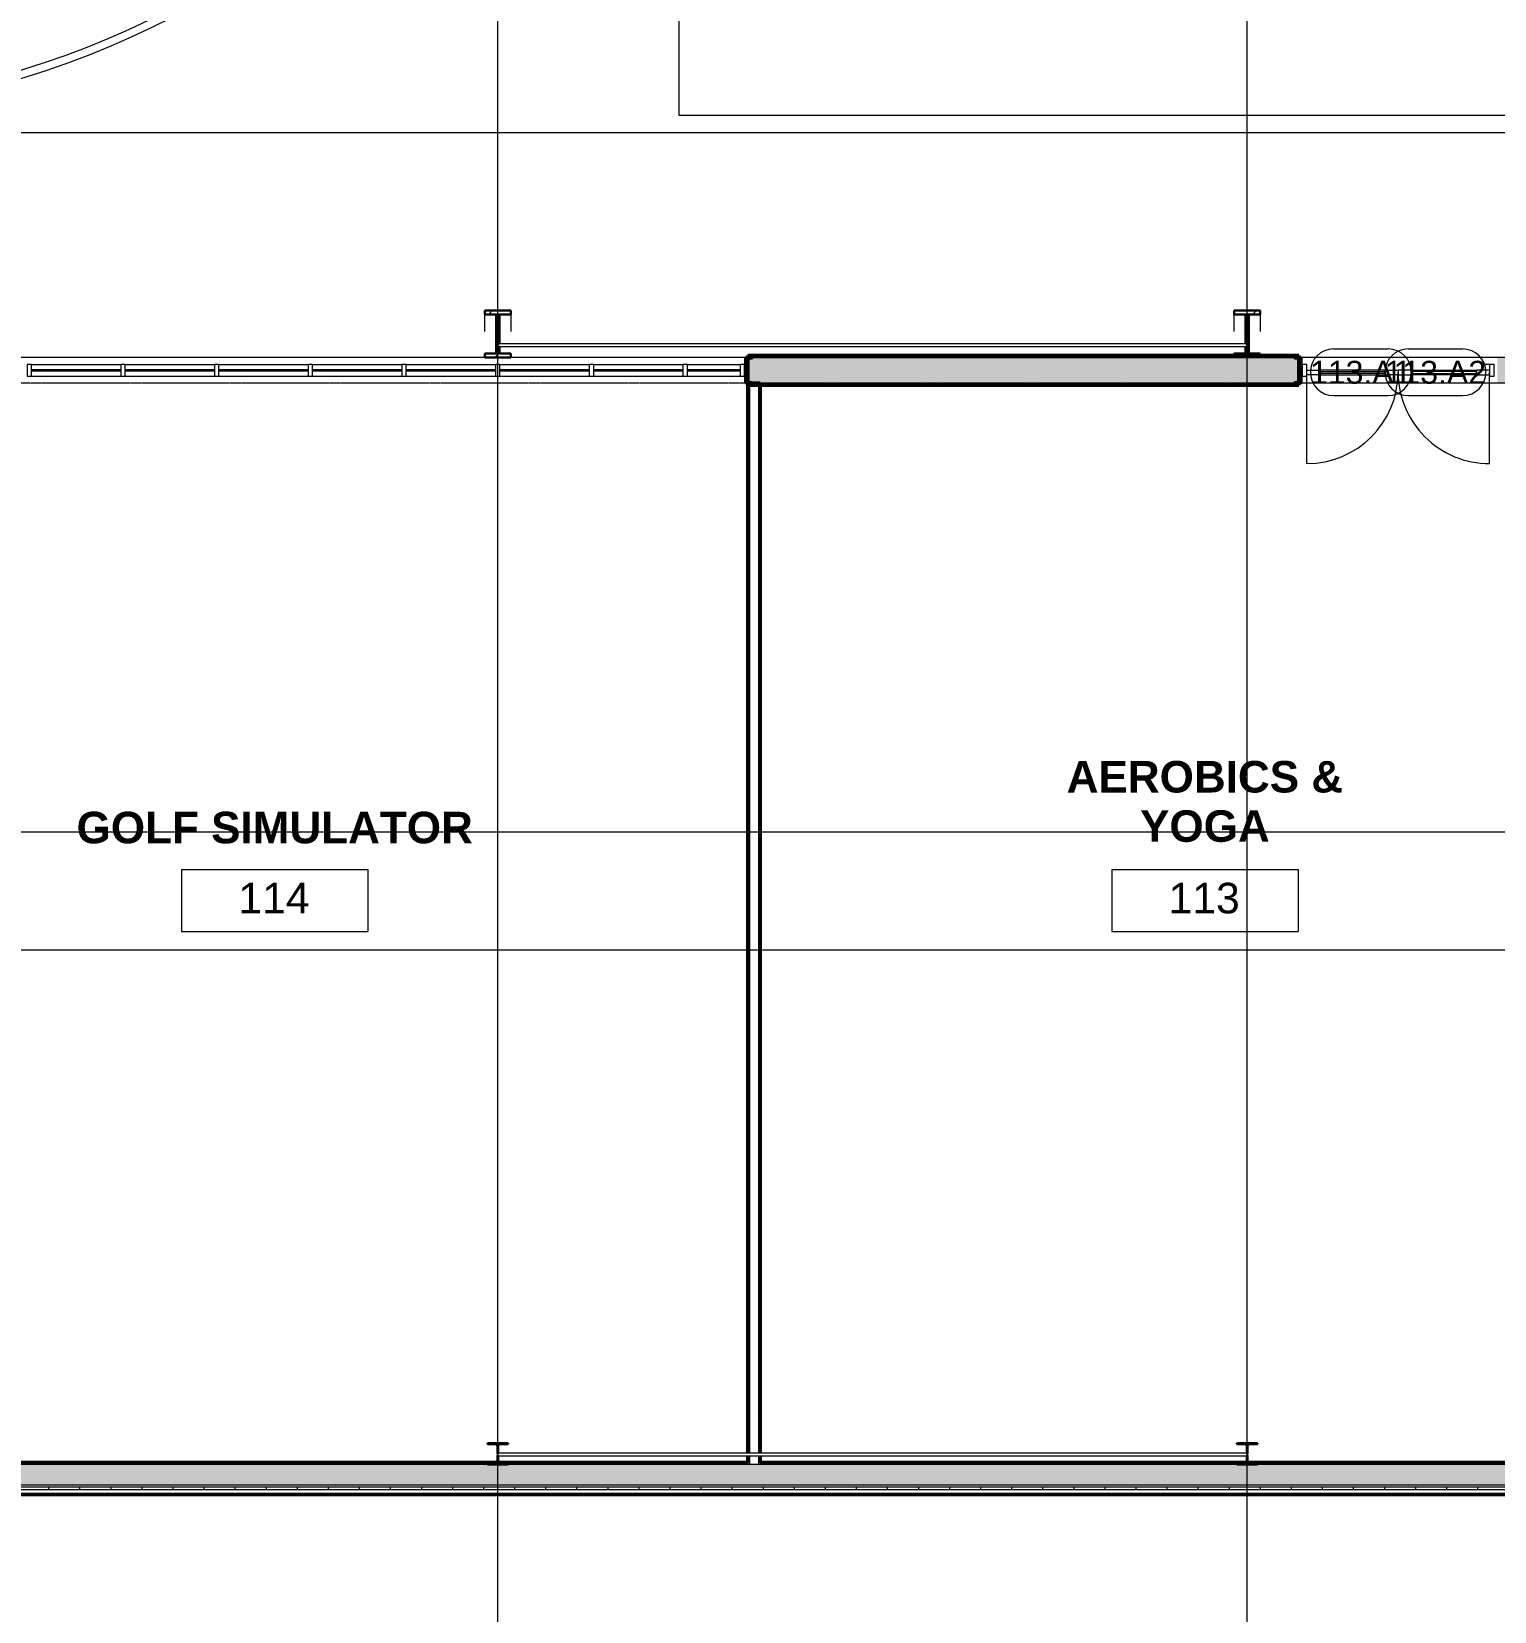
# Model space of a CAD drawing. Header units: inches. Extents: x 15537 to 31673, y -30778 to -16067.
# Drawn here: x 24353 to 24918, y -22844 to -22234 of the extents above; entities that cross this region are included whole.
import ezdxf

# ---------------------------------------------------------------- set-up
doc = ezdxf.new("R2010")
doc.units = ezdxf.units.IN
doc.header["$MEASUREMENT"] = 0
doc.linetypes.add('Grid Line 1_2_', pattern=[0.875, 0.5, -0.125, 0.125, -0.125])
for name, color, linetype, lineweight in [('A-AREA-IDEN', 2, 'Continuous', 9), ('A-DETL', 90, 'Continuous', 9), ('A-DOOR', 31, 'Continuous', 13), ('A-DOOR-IDEN', 31, 'Continuous', 9), ('A-FLOR', 192, 'Continuous', 13), ('A-FLOR-HRAL', 11, 'Continuous', 9), ('A-GLAZ-CURT', 52, 'Continuous', 9), ('A-GLAZ-CWMG', 51, 'Continuous', 9), ('A-WALL', 113, 'Continuous', 13), ('A-WALL-PATT', 111, 'Continuous', 50), ('G-ANNO-SYMB', 111, 'Continuous', 9), ('I-WALL', 2, 'Continuous', 13), ('L-SITE-WALL', 31, 'Continuous', 13), ('S-BEAM', 12, 'Continuous', 9), ('S-COLS', 52, 'Continuous', 9), ('S-GRID', 1, 'Continuous', 9)]:
    doc.layers.add(name, color=color, linetype=linetype, lineweight=lineweight)
doc.styles.add('Arial_1', font='arial.ttf', dxfattribs={"height": 8.851796})
doc.styles.add('Arial_2', font='arial.ttf', dxfattribs={"height": 11.802395})
doc.styles.add('Arial_B_1', font='arialbd.ttf', dxfattribs={"height": 12.177074})
pattern_1 = [(0, (0, 0), (30.72, 7.68), [1.267, -21.773, 1.267, -21.773, -122.88]), (0, (0, 0), (30.72, 7.68), [-46.08, 1.267, -44.813, 1.267, -21.773, -53.76]), (0, (0, 0), (30.72, 7.68), [-115.2, 1.267, -14.093, 1.267, -37.133]), (120, (11.52, 3.84), (-22.0110751, 22.7643004), [1.267, -21.773, 1.267, -21.773, -122.88]), (120, (11.52, 3.84), (-22.0110751, 22.7643004), [-46.08, 1.267, -44.813, 1.267, -21.773, -53.76]), (120, (11.52, 3.84), (-22.0110751, 22.7643004), [-115.2, 1.267, -14.093, 1.267, -37.133]), (240, (15.36, 19.2), (-8.7089249, -30.4443004), [1.267, -21.773, 1.267, -21.773, -122.88]), (240, (15.36, 19.2), (-8.7089249, -30.4443004), [-46.08, 1.267, -44.813, 1.267, -21.773, -53.76]), (240, (15.36, 19.2), (-8.7089249, -30.4443004), [-115.2, 1.267, -14.093, 1.267, -37.133])]
pattern_2 = [(161.57, (0.48, 0.48), (-3.839953776, -1.544e-05), [0, -27.322, 3.034, 0]), (18.43, (-0.48, 0.48), (-3.839953776, 1.544e-05), [0, -27.322, 3.034, 0]), (108.43, (0.48, 0.48), (1.919622, -9.60052459), [9.106, -21.25]), (71.57, (-0.48, 0.48), (1.919622, 9.60052459), [9.106, -21.25])]
pattern_3 = [(225, (24822.89, -22360.053), (9.503515, -9.503515), []), (225, (24822.89, -22374.453), (9.503515, -9.503515), [])]
pattern_4 = [(225, (24533.39, -22360.053), (9.503515, -9.503515), []), (225, (24533.39, -22374.453), (9.503515, -9.503515), [])]

# ---------------------------------------------------------------- blocks, each defined once
blk = doc.blocks.new('W-Wide Flange-C_- Enlarged5')
at = {"layer": 'S-COLS'}
h = blk.add_hatch(dxfattribs=at)
h.set_pattern_fill('FP_6', color=256, style=0, pattern_type=2)
h.set_pattern_definition([(225, (24822.89, -22783.178), (9.503515, -9.503515), []), (225, (24822.89, -22797.578), (9.503515, -9.503515), [])])
h.paths.add_polyline_path([(4, 4.13), (-4, 4.13), (-4, 3.69), (-0.84, 3.69), (-0.35, 3.49), (-0.14, 3), (-0.11, 0.65), (0.04, 0.73), (0.14, 0.73), (0.14, 3), (0.35, 3.49), (0.84, 3.69), (4, 3.69)], flags=0)
h.paths.add_polyline_path([(-0.14, -0.15), (-0.14, -3), (-0.35, -3.49), (-0.84, -3.69), (-4, -3.69), (-4, -4.12), (4, -4.12), (4, -3.69), (0.84, -3.69), (0.35, -3.49), (0.14, -3), (0.13, -0.27), (-0.06, -0.23)], flags=0)
at = {"layer": 'S-COLS', "lineweight": 30}
for p, q in [((4, 4.13), (-4, 4.13)), ((-4, 4.13), (-4, 3.69)), ((-4, 3.69), (-0.84, 3.69)), ((-0.14, 3), (-0.14, 0.62)), ((0.14, 0.73), (0.14, 3)), ((0.84, 3.69), (4, 3.69)), ((4, 3.69), (4, 4.13)), ((-0.84, -3.69), (-4, -3.69)), ((-4, -3.69), (-4, -4.12)), ((-4, -4.12), (4, -4.12)), ((-0.14, -0.15), (-0.14, -3)), ((0.14, -3), (0.14, -0.27)), ((4, -3.69), (0.84, -3.69)), ((4, -4.12), (4, -3.69))]:
    blk.add_line(p, q, dxfattribs=at)
for centre, start, end in [((-0.84, 3), 0, 90), ((0.84, 3), 90, 180), ((-0.84, -3), 270, 0), ((0.84, -3), 180, 270)]:
    blk.add_arc(centre, 0.691, start, end, dxfattribs=at)
blk = doc.blocks.new('W-Wide Flange-C_- Enlarged13')
at = {"layer": 'S-COLS'}
h = blk.add_hatch(dxfattribs=at)
h.set_pattern_fill('FP_18', color=256, style=0, pattern_type=2)
h.set_pattern_definition([(225, (24533.39, -22783.178), (9.503515, -9.503515), []), (225, (24533.39, -22797.578), (9.503515, -9.503515), [])])
h.paths.add_polyline_path([(4, 4.13), (-4, 4.13), (-4, 3.69), (-0.84, 3.69), (-0.35, 3.49), (-0.14, 3), (-0.11, 0.73), (0.09, 0.7), (0.14, 0.7), (0.14, 3), (0.35, 3.49), (0.84, 3.69), (4, 3.69)], flags=0)
h.paths.add_polyline_path([(0.14, -0.17), (-0.01, -0.27), (-0.14, -0.27), (-0.14, -3), (-0.35, -3.49), (-0.84, -3.69), (-4, -3.69), (-4, -4.12), (4, -4.12), (4, -3.69), (0.84, -3.69), (0.35, -3.49), (0.14, -3), (0.14, -0.18)], flags=0)
at = {"layer": 'S-COLS', "lineweight": 30}
for p, q in [((4, 4.13), (-4, 4.13)), ((-4, 4.13), (-4, 3.69)), ((-4, 3.69), (-0.84, 3.69)), ((-0.14, 3), (-0.14, 0.73)), ((0.14, 0.64), (0.14, 3)), ((0.84, 3.69), (4, 3.69)), ((4, 3.69), (4, 4.13)), ((-0.84, -3.69), (-4, -3.69)), ((-4, -3.69), (-4, -4.12)), ((-4, -4.12), (4, -4.12)), ((-0.14, -0.27), (-0.14, -3)), ((0.14, -3), (0.14, -0.17)), ((4, -3.69), (0.84, -3.69)), ((4, -4.12), (4, -3.69))]:
    blk.add_line(p, q, dxfattribs=at)
for centre, start, end in [((-0.84, 3), 0, 90), ((0.84, 3), 90, 180), ((-0.84, -3), 270, 0), ((0.84, -3), 180, 270)]:
    blk.add_arc(centre, 0.691, start, end, dxfattribs=at)
blk = doc.blocks.new('Top Rail Type -_- Enlarged0')
at = {"layer": 'A-FLOR-HRAL'}
for radius in [358.48, 361.52]:
    blk.add_arc((24243.39, -21906.05), radius, 270, 0, dxfattribs=at)
blk = doc.blocks.new('columns and gir_- Enlarged3')
at = {"layer": 'S-BEAM'}
h = blk.add_hatch(dxfattribs=at)
h.set_pattern_fill('FP_29', color=256, style=0, pattern_type=2)
h.set_pattern_definition(pattern_3)
h.paths.add_polyline_path([(5, -1.25), (-5, -1.25), (-5, -2), (5, -2)], flags=0)
h.paths.add_polyline_path([(-5, -17.03), (-5, -18.55), (5, -18.55), (5, -17.03)], flags=0)
h.paths.add_polyline_path([(-5, -1204.89), (-5, -1206.4), (5, -1206.4), (5, -1204.89)], flags=0)
h.paths.add_polyline_path([(5, -1224.25), (-5, -1224.25), (-5, -1225), (5, -1225)], flags=0)
h = blk.add_hatch(dxfattribs=at)
h.set_pattern_fill('FP_29', color=256, style=0, pattern_type=2)
h.set_pattern_definition(pattern_3)
h.paths.add_polyline_path([(0.29, -2), (-0.63, -2), (-0.63, -17.03), (0.62, -17.03), (0.62, -5.72), (-0.03, -5.71), (-0.21, -5.61), (-0.32, -5.43), (-0.36, -5.22), (-0.32, -5.01), (-0.22, -4.84), (-0.11, -4.75), (0.11, -4.72), (0.62, -4.72), (0.62, -2)], flags=0)
h.paths.add_polyline_path([(-0.28, -1206.4), (-0.63, -1206.4), (-0.63, -1224.25), (0.62, -1224.25), (0.62, -1216.22), (-0.01, -1216.21), (-0.29, -1216.06), (-0.4, -1215.7), (-0.28, -1215.35), (0.01, -1215.21), (0.62, -1215.21), (0.62, -1206.4), (0.01, -1206.4)], flags=0)
at = {"layer": 'S-BEAM', "lineweight": 30}
for p, q in [((-5, -1.25), (-5, -2)), ((-5, -2), (5, -2)), ((0.62, -2), (-0.63, -2)), ((-0.63, -2), (-0.63, -17.03)), ((0.62, -4.72), (0.62, -2)), ((0.62, -17.03), (0.62, -5.72)), ((5, -2), (5, -1.25)), ((5, -17.03), (-5, -17.03)), ((-5, -17.03), (-5, -18.55)), ((-0.63, -17.03), (0.62, -17.03)), ((5, -18.55), (5, -17.03)), ((-5, -18.55), (5, -18.55))]:
    blk.add_line(p, q, dxfattribs=at)
at = {"layer": 'S-BEAM'}
for p, q in [((-5, -17.03), (-5, -10.42)), ((5, -10.42), (5, -17.03))]:
    blk.add_line(p, q, dxfattribs=at)
blk = doc.blocks.new('columns and gir_- Enlarged4')
at = {"layer": 'S-BEAM'}
h = blk.add_hatch(dxfattribs=at)
h.set_pattern_fill('FP_30', color=256, style=0, pattern_type=2)
h.set_pattern_definition(pattern_4)
h.paths.add_polyline_path([(5, -0.5), (-5, -0.5), (-5, -2), (5, -2)], flags=0)
h.paths.add_polyline_path([(-5, -17.03), (-5, -18.55), (5, -18.55), (5, -17.03)], flags=0)
h.paths.add_polyline_path([(-5, -1204.89), (-5, -1206.4), (5, -1206.4), (5, -1204.89)], flags=0)
h.paths.add_polyline_path([(5, -1224.25), (-5, -1224.25), (-5, -1225), (5, -1225)], flags=0)
h = blk.add_hatch(dxfattribs=at)
h.set_pattern_fill('FP_30', color=256, style=0, pattern_type=2)
h.set_pattern_definition(pattern_4)
h.paths.add_polyline_path([(0.62, -2), (-0.63, -2), (-0.63, -4.72), (0.03, -4.74), (0.26, -4.87), (0.35, -5.27), (0.26, -5.57), (0, -5.72), (-0.63, -5.72), (-0.63, -17.03), (0.62, -17.03), (0.62, -4.78)], flags=0)
h.paths.add_polyline_path([(-0.63, -1206.4), (-0.6, -1215.22), (-0.3, -1215.22), (-0.03, -1215.36), (0.08, -1215.72), (-0.04, -1216.07), (-0.32, -1216.21), (-0.63, -1216.22), (-0.63, -1224.25), (0.62, -1224.25), (0.62, -1206.4)], flags=0)
at = {"layer": 'S-BEAM', "lineweight": 30}
for p, q in [((5, -0.5), (-5, -0.5)), ((-5, -0.5), (-5, -2)), ((-5, -2), (5, -2)), ((0.62, -2), (-0.63, -2)), ((-0.63, -2), (-0.63, -4.72)), ((-0.63, -5.72), (-0.63, -17.03)), ((0.62, -17.03), (0.62, -2)), ((5, -2), (5, -0.5)), ((5, -17.03), (-5, -17.03)), ((-5, -17.03), (-5, -18.55)), ((-0.63, -17.03), (0.62, -17.03)), ((5, -18.55), (5, -17.03)), ((-5, -18.55), (5, -18.55))]:
    blk.add_line(p, q, dxfattribs=at)
at = {"layer": 'S-BEAM'}
for p, q in [((-5, -17.03), (-5, -10.42)), ((5, -10.42), (5, -17.03))]:
    blk.add_line(p, q, dxfattribs=at)
blk = doc.blocks.new('System Panel - _- Enlarged12')
at = {"layer": 'A-GLAZ-CURT', "lineweight": 13}
for p, q in [((10.1875, -0.5625), (-10.1875, -0.5625)), ((-10.1875, -0.5625), (-10.1875, -0.9375)), ((-10.1875, -0.9375), (10.1875, -0.9375)), ((10.1875, -0.9375), (10.1875, -0.5625))]:
    blk.add_line(p, q, dxfattribs=at)
blk = doc.blocks.new('System Panel - _- Enlarged13')
at = {"layer": 'A-GLAZ-CURT', "lineweight": 13}
for p, q in [((17.21875, -0.5625), (-17.21875, -0.5625)), ((-17.21875, -0.5625), (-17.21875, -0.9375)), ((-17.21875, -0.9375), (17.21875, -0.9375)), ((17.21875, -0.9375), (17.21875, -0.5625))]:
    blk.add_line(p, q, dxfattribs=at)
blk = doc.blocks.new('Rectangular Mul_- Enlarged54')
at = {"layer": 'A-GLAZ-CWMG'}
for p, q in [((24606.64, -22362.3), (24627.02, -22362.3)), ((24606.64, -22366.8), (24627.02, -22366.8))]:
    blk.add_line(p, q, dxfattribs=at)
blk = doc.blocks.new('Rectangular Mul_- Enlarged55')
at = {"layer": 'A-GLAZ-CWMG'}
for p, q in [((24570.45, -22362.3), (24604.89, -22362.3)), ((24570.45, -22366.8), (24604.89, -22366.8))]:
    blk.add_line(p, q, dxfattribs=at)
blk = doc.blocks.new('Rectangular Mul_- Enlarged62')
at = {"layer": 'A-GLAZ-CWMG', "lineweight": 20}
for p, q in [((0, 3), (-1.75, 3)), ((-1.75, 3), (-1.75, -1.5)), ((0, -1.5), (0, 3)), ((-1.75, -1.5), (0, -1.5))]:
    blk.add_line(p, q, dxfattribs=at)
blk = doc.blocks.new('Rectangular Mul_- Enlarged63')
at = {"layer": 'A-GLAZ-CWMG', "lineweight": 20}
for p, q in [((-0.875, 3), (0.875, 3)), ((-0.875, -1.5), (-0.875, 3)), ((0.875, 3), (0.875, -1.5)), ((0.875, -1.5), (-0.875, -1.5))]:
    blk.add_line(p, q, dxfattribs=at)
blk = doc.blocks.new('Round Bar - 1_-_- Enlarged2')
at = {"layer": 'S-BEAM'}
for p, q in [((24678.59, -22354.33), (24533.39, -22354.33)), ((24533.39, -22355.33), (24678.59, -22355.33))]:
    blk.add_line(p, q, dxfattribs=at)
for start_param, end_param in [(0, 3.141593), (3.141593, 6.283185)]:
    blk.add_ellipse((24533.39, -22354.83), major_axis=(0, 0.5), ratio=0.73532, start_param=start_param, end_param=end_param, dxfattribs=at)
blk = doc.blocks.new('Round Bar - 1_-_- Enlarged3')
at = {"layer": 'S-BEAM'}
for p, q in [((24822.89, -22354.33), (24677.63, -22354.33)), ((24677.69, -22355.33), (24822.89, -22355.33))]:
    blk.add_line(p, q, dxfattribs=at)
for start_param, end_param in [(0, 3.141593), (3.141593, 6.283185)]:
    blk.add_ellipse((24822.89, -22354.83), major_axis=(0, 0.5), ratio=0.73532, start_param=start_param, end_param=end_param, dxfattribs=at)
blk = doc.blocks.new('Round Bar - 1_-_- Enlarged8')
at = {"layer": 'S-BEAM'}
for p, q in [((24678.94, -22782.91), (24533.34, -22782.91)), ((24533.34, -22783.91), (24678.92, -22783.91))]:
    blk.add_line(p, q, dxfattribs=at)
for start_param, end_param in [(0, 3.141593), (3.141593, 6.283185)]:
    blk.add_ellipse((24533.34, -22783.41), major_axis=(0, 0.5), ratio=0.440323, start_param=start_param, end_param=end_param, dxfattribs=at)
blk = doc.blocks.new('Round Bar - 1_-_- Enlarged9')
at = {"layer": 'S-BEAM'}
for p, q in [((24822.91, -22782.91), (24677.33, -22782.91)), ((24677.32, -22783.91), (24822.91, -22783.91))]:
    blk.add_line(p, q, dxfattribs=at)
for start_param, end_param in [(0, 3.141593), (3.141593, 6.283185)]:
    blk.add_ellipse((24822.91, -22783.41), major_axis=(0, 0.5), ratio=0.440323, start_param=start_param, end_param=end_param, dxfattribs=at)
blk = doc.blocks.new('Door_Single_Sto_- Enlarged11')
at = {"layer": 'A-DOOR'}
for p, q in [((-17.65625, 0.75), (-12.65625, 0.75)), ((-17.65625, -35.3125), (-17.65625, 0)), ((-12.65625, 0.75), (-12.65625, -1)), ((12.65625, 0.75), (-12.65625, 0.75)), ((-12.65625, -0.5), (-12.65625, 0.25)), ((-12.65625, 0.25), (12.65625, 0.25)), ((12.65625, -1), (12.65625, 0.75)), ((12.65625, 0.75), (17.65625, 0.75)), ((12.65625, 0.25), (12.65625, -0.5)), ((17.65625, 0.75), (17.65625, -1)), ((-12.65625, -1), (-17.65625, -1)), ((12.65625, -0.5), (-12.65625, -0.5)), ((-12.65625, -1), (12.65625, -1)), ((17.65625, -1), (12.65625, -1))]:
    blk.add_line(p, q, dxfattribs=at)
blk.add_arc((-17.65625, 0), 35.3125, 270, 0, dxfattribs=at)
blk = doc.blocks.new('Rectangular Mul_- Enlarged79')
at = {"layer": 'A-GLAZ-CWMG', "lineweight": 20}
for p, q in [((-1.75, 1.5), (0, 1.5)), ((-1.75, -3), (-1.75, 1.5)), ((0, 1.5), (0, -3)), ((0, -3), (-1.75, -3))]:
    blk.add_line(p, q, dxfattribs=at)
blk = doc.blocks.new('Rectangular Mul_- Enlarged80')
at = {"layer": 'A-GLAZ-CWMG', "lineweight": 20}
for p, q in [((0, 1.5), (-1.75, 1.5)), ((-1.75, 1.5), (-1.75, -3)), ((0, -3), (0, 1.5)), ((-1.75, -3), (0, -3))]:
    blk.add_line(p, q, dxfattribs=at)
blk = doc.blocks.new('Door_Single_Sto_- Enlarged12')
at = {"layer": 'A-DOOR'}
for p, q in [((-17.65625, 35.3125), (-17.65625, 0)), ((-12.65625, 1), (-17.65625, 1)), ((-12.65625, -0.75), (-12.65625, 1)), ((-12.65625, 1), (12.65625, 1)), ((12.65625, 0.5), (-12.65625, 0.5)), ((-12.65625, 0.5), (-12.65625, -0.25)), ((17.65625, 1), (12.65625, 1)), ((12.65625, 1), (12.65625, -0.75)), ((12.65625, -0.25), (12.65625, 0.5)), ((17.65625, -0.75), (17.65625, 1)), ((-17.65625, -0.75), (-12.65625, -0.75)), ((-12.65625, -0.25), (12.65625, -0.25)), ((12.65625, -0.75), (-12.65625, -0.75)), ((12.65625, -0.75), (17.65625, -0.75))]:
    blk.add_line(p, q, dxfattribs=at)
blk.add_arc((-17.65625, 0), 35.3125, 360, 90, dxfattribs=at)
blk = doc.blocks.new('Room Tag - Room_- Enlarged0')
at = {"layer": 'A-AREA-IDEN'}
for p, q in [((-0.375, -0.0625), (-0.375, -0.3125)), ((-0.375, -0.0625), (0.375, -0.0625)), ((0.375, -0.0625), (0.375, -0.3125)), ((-0.375, -0.3125), (0.375, -0.3125))]:
    blk.add_line(p, q, dxfattribs=at)
blk = doc.blocks.new('Door Tag - Door_- Enlarged0')
at = {"layer": 'A-DOOR-IDEN'}
for p, q in [((-0.109375, 0.09375), (0.109375, 0.09375)), ((-0.109375, -0.09375), (0.109375, -0.09375))]:
    blk.add_line(p, q, dxfattribs=at)
for centre, start, end in [((-0.109375, 0), 90, 270), ((0.109375, 0), 270, 90)]:
    blk.add_arc(centre, 0.09375, start, end, dxfattribs=at)

msp = doc.modelspace()

# ---------------------------------------------------------------- hatches: boundary and pattern name
at = {"layer": 'A-WALL-PATT', "lineweight": 9}
h = msp.add_hatch(dxfattribs=at)
h.set_pattern_fill('FP_14', color=256, style=0, pattern_type=2)
h.set_pattern_definition(pattern_2)
h.paths.add_polyline_path([(25739.515, -22369.553), (25739.515, -22359.553), (25562.765, -22359.553), (25562.765, -22369.553), (25685.516, -22369.553)], flags=0)
h.paths.add_polyline_path([(25482.265, -22369.553), (25482.265, -22359.553), (25160.765, -22359.553), (25160.765, -22369.553), (25477.509, -22369.553)], flags=0)
h.paths.add_polyline_path([(25118.765, -22369.553), (25118.765, -22359.553), (24919.515, -22359.553), (24919.515, -22369.553), (24992.159, -22369.553)], flags=0)
h.paths.add_polyline_path([(24842.89, -22369.553), (24842.89, -22359.553), (24630.015, -22359.553), (24630.015, -22369.553), (24714.816, -22369.553)], flags=0)
h.paths.add_polyline_path([(22799.39, -22369.553), (22799.39, -22359.553), (22771.389, -22359.553), (22771.389, -22369.553), (22773.418, -22369.553)], flags=0)
h = msp.add_hatch(dxfattribs=at)
h.set_pattern_fill('FP_13', color=256, style=0, pattern_type=2)
h.set_pattern_definition(pattern_1)
h.paths.add_polyline_path([(24630.015, -22787.303), (24630.64, -22787.303), (24630.64, -22783.912), (24630.015, -22783.912), (24630.015, -22786.553)], flags=0)
h.paths.add_polyline_path([(24630.015, -22782.912), (24630.64, -22782.912), (24630.64, -22370.178), (24634.14, -22370.178), (24634.14, -22369.553), (24630.015, -22369.553), (24630.015, -22780.837)], flags=0)
h = msp.add_hatch(dxfattribs=at)
h.set_pattern_fill('FP_13', color=256, style=0, pattern_type=2)
h.set_pattern_definition(pattern_1)
h.paths.add_polyline_path([(24634.765, -22787.303), (24634.761, -22783.912), (24634.14, -22783.912), (24634.14, -22787.303)], flags=0)
h.paths.add_polyline_path([(24634.76, -22782.912), (24634.765, -22782.912), (24634.765, -22369.553), (24634.14, -22369.553), (24634.14, -22782.912)], flags=0)
h = msp.add_hatch(dxfattribs=at)
h.set_pattern_fill('FP_14', color=256, style=0, pattern_type=2)
h.set_pattern_definition(pattern_2)
h.paths.add_polyline_path([(24298.802, -22795.303), (25073.328, -22795.303), (25073.328, -22787.303), (24244.765, -22787.303), (24244.765, -22795.303)], flags=0)
h = msp.add_hatch(dxfattribs=at)
h.set_pattern_fill('FP_16', color=256, style=0, pattern_type=2)
h.set_pattern_definition([(0, (0, 0), (0, 12), []), (90, (0, 0), (-12, 7e-16), [])])
h.paths.add_polyline_path([(24244.765, -22797.053), (25073.328, -22797.053), (25073.328, -22796.053), (24244.765, -22796.053)], flags=0)
at = {"layer": 'S-COLS'}
h = msp.add_hatch(dxfattribs=at)
h.set_pattern_fill('FP_11', color=256, style=0, pattern_type=2)
h.set_pattern_definition([(45, (0, 0), (-9.503515, 9.503515), []), (45, (0, 14.4), (-9.503515, 9.503515), [])])
h.paths.add_polyline_path([(24631.905, -22369.553), (24631.778, -22369.245), (24631.469, -22369.117), (24629.541, -22368.811), (24629.541, -22360.294), (24631.469, -22359.989), (24631.778, -22359.861), (24631.905, -22359.553), (24629.015, -22359.553), (24629.015, -22369.553)], flags=0)

# ---------------------------------------------------------------- linework, layer by layer
at = {"layer": 'A-DETL'}
msp.add_line((24917.39, -22362.303), (24914.64, -22362.303), dxfattribs=at)
at = {"layer": 'A-FLOR'}
for p, q in [((24603.39, -21938.54), (24603.39, -22266.053)), ((24603.39, -22266.053), (26010.64, -22266.053))]:
    msp.add_line(p, q, dxfattribs=at)
at = {"layer": 'A-WALL'}
for p, q in [((24630.015, -22359.553), (24842.89, -22359.553)), ((24634.14, -22370.178), (24630.64, -22370.178)), ((24630.64, -22370.178), (24630.64, -22782.912)), ((24634.14, -22370.178), (24634.14, -22782.912)), ((24634.765, -22369.553), (24842.89, -22369.553)), ((24529.39, -22787.303), (24247.89, -22787.303)), ((24818.89, -22787.303), (24537.39, -22787.303)), ((24630.015, -22786.553), (24630.015, -22787.303)), ((24630.64, -22783.912), (24630.64, -22787.303)), ((24634.14, -22783.912), (24634.14, -22787.303)), ((24634.765, -22786.553), (24634.765, -22787.303)), ((25073.328, -22787.303), (24826.89, -22787.303)), ((25073.328, -22795.303), (24244.765, -22795.303)), ((25074.078, -22797.053), (24244.015, -22797.053)), ((25074.078, -22798.553), (24244.015, -22798.553)), ((25073.328, -22796.053), (24244.765, -22796.053))]:
    msp.add_line(p, q, dxfattribs=at)
at = {"layer": 'G-ANNO-SYMB'}
for p, q in [((26314.633, -22272.833), (22003.894, -22272.833)), ((26309.888, -22588.63), (21993.661, -22588.63))]:
    msp.add_line(p, q, dxfattribs=at)
at = {"layer": 'I-WALL', "lineweight": 50}
for p, q in [((24634.765, -22369.553), (24630.015, -22369.553)), ((24630.015, -22370.303), (24630.015, -22782.912)), ((24634.765, -22782.912), (24634.765, -22369.553)), ((24630.015, -22783.912), (24630.015, -22786.553)), ((24634.765, -22786.553), (24634.765, -22783.912))]:
    msp.add_line(p, q, dxfattribs=at)
at = {"layer": 'L-SITE-WALL', "lineweight": 50}
for p, q in [((24842.89, -22358.803), (24630.015, -22358.803)), ((24630.015, -22358.803), (24630.015, -22370.303)), ((24842.89, -22370.303), (24842.89, -22358.803)), ((24630.015, -22370.303), (24842.89, -22370.303)), ((24533.09, -22786.553), (24244.19, -22786.553)), ((24630.015, -22786.553), (24533.69, -22786.553)), ((24822.59, -22786.553), (24634.765, -22786.553)), ((24965.265, -22786.553), (24823.19, -22786.553)), ((24244.015, -22798.928), (25074.078, -22798.928))]:
    msp.add_line(p, q, dxfattribs=at)
at = {"layer": 'S-COLS', "lineweight": 30}
for p, q in [((24631.905, -22359.553), (24629.015, -22359.553)), ((24629.015, -22359.553), (24629.015, -22369.553)), ((24629.541, -22360.294), (24631.469, -22359.989)), ((24629.541, -22368.811), (24629.541, -22360.294)), ((24843.89, -22359.553), (24841, -22359.553)), ((24841.436, -22359.989), (24843.364, -22360.294)), ((24843.364, -22360.294), (24843.364, -22368.811)), ((24843.89, -22369.553), (24843.89, -22359.553)), ((24629.015, -22369.553), (24631.905, -22369.553)), ((24631.469, -22369.117), (24629.541, -22368.811)), ((24841, -22369.553), (24843.89, -22369.553)), ((24843.364, -22368.811), (24841.436, -22369.117))]:
    msp.add_line(p, q, dxfattribs=at)
for centre, start, end in [((24631.469, -22359.553), 270, 0), ((24841.436, -22359.553), 180, 270), ((24631.469, -22369.553), 0, 90), ((24841.436, -22369.553), 90, 180)]:
    msp.add_arc(centre, 0.436, start, end, dxfattribs=at)
at = {"layer": 'S-GRID', "linetype": 'Grid Line 1_2_'}
for p, q in [((24533.39, -23095.8), (24533.39, -20550.053)), ((24822.89, -23095.8), (24822.89, -20550.053)), ((24533.39, -23413.241), (24533.39, -20902.428)), ((24822.89, -23413.241), (24822.89, -20902.428)), ((26719.064, -22359.553), (22653.513, -22359.553)), ((27097.467, -22359.553), (22737.513, -22359.553)), ((27049.467, -22369.553), (22737.513, -22369.553)), ((26427.342, -22543.053), (21471.359, -22543.053)), ((26719.064, -22543.053), (21790.207, -22543.053)), ((26427.342, -22787.303), (21471.359, -22787.303)), ((26719.064, -22787.303), (21790.207, -22787.303)), ((26379.342, -22795.303), (21519.359, -22795.303)), ((26671.064, -22795.303), (21852.863, -22795.303))]:
    msp.add_line(p, q, dxfattribs=at)

# ---------------------------------------------------------------- block references
at = {"layer": 'A-AREA-IDEN', "xscale": 95.99999999999994, "yscale": 95.99999999999994, "zscale": 95.99999999999994}
for p in [(24447.23, -22551.364), (24806.551, -22551.364)]:
    msp.add_blockref('Room Tag - Room_- Enlarged0', p, dxfattribs=at)
at = {"layer": 'A-DOOR'}
msp.add_blockref('Door_Single_Sto_- Enlarged11', (24863.546, -22365.303), dxfattribs=at)
at = {"layer": 'A-DOOR', "rotation": 180}
msp.add_blockref('Door_Single_Sto_- Enlarged12', (24898.859, -22365.303), dxfattribs=at)
at = {"layer": 'A-DOOR-IDEN', "xscale": 95.99999999999994, "yscale": 95.99999999999994, "zscale": 95.99999999999994}
for p in [(24866.795, -22365.303), (24895.61, -22365.303)]:
    msp.add_blockref('Door Tag - Door_- Enlarged0', p, dxfattribs=at)
at = {"layer": 'A-FLOR-HRAL'}
msp.add_blockref('Top Rail Type -_- Enlarged0', (0, 0), dxfattribs=at)
at = {"layer": 'A-GLAZ-CURT', "rotation": 180}
for name, p in [('System Panel - _- Enlarged13', (24370.546, -22365.303)), ('System Panel - _- Enlarged13', (24406.734, -22365.303)), ('System Panel - _- Enlarged13', (24442.921, -22365.303)), ('System Panel - _- Enlarged13', (24479.109, -22365.303)), ('System Panel - _- Enlarged13', (24515.296, -22365.303)), ('System Panel - _- Enlarged13', (24551.484, -22365.303)), ('System Panel - _- Enlarged13', (24587.671, -22365.303)), ('System Panel - _- Enlarged12', (24616.828, -22365.303))]:
    msp.add_blockref(name, p, dxfattribs=at)
at = {"layer": 'A-GLAZ-CWMG', "extrusion": (0, 0, -1)}
for p in [(-24352.453, -22365.303), (-24388.64, -22365.303), (-24424.828, -22365.303), (-24461.015, -22365.303), (-24497.203, -22365.303), (-24533.39, -22365.303), (-24569.578, -22365.303), (-24605.765, -22365.303)]:
    msp.add_blockref('Rectangular Mul_- Enlarged63', p, dxfattribs=at)
at = {"layer": 'A-GLAZ-CWMG'}
for name, p in [('Rectangular Mul_- Enlarged55', (-217.125, 0)), ('Rectangular Mul_- Enlarged55', (-180.938, 0)), ('Rectangular Mul_- Enlarged55', (-144.75, 0)), ('Rectangular Mul_- Enlarged55', (-108.563, 0)), ('Rectangular Mul_- Enlarged55', (-72.375, 0)), ('Rectangular Mul_- Enlarged55', (-36.187, 0)), ('Rectangular Mul_- Enlarged55', (0, 0)), ('Rectangular Mul_- Enlarged54', (0, 0)), ('Rectangular Mul_- Enlarged62', (24628.765, -22365.303))]:
    msp.add_blockref(name, p, dxfattribs=at)
at = {"layer": 'A-GLAZ-CWMG', "rotation": 180}
msp.add_blockref('Rectangular Mul_- Enlarged80', (24844.14, -22365.303), dxfattribs=at)
at = {"layer": 'A-GLAZ-CWMG', "extrusion": (0, 0, -1), "rotation": 180}
msp.add_blockref('Rectangular Mul_- Enlarged79', (-24918.265, -22365.303), dxfattribs=at)
at = {"layer": 'S-BEAM', "rotation": 180}
for name, p in [('columns and gir_- Enlarged4', (24533.39, -22360.053)), ('columns and gir_- Enlarged3', (24822.89, -22360.053))]:
    msp.add_blockref(name, p, dxfattribs=at)
at = {"layer": 'S-BEAM'}
for name in ['Round Bar - 1_-_- Enlarged2', 'Round Bar - 1_-_- Enlarged3', 'Round Bar - 1_-_- Enlarged8', 'Round Bar - 1_-_- Enlarged9']:
    msp.add_blockref(name, (0, 0), dxfattribs=at)
at = {"layer": 'S-COLS', "rotation": 180}
for name, p in [('W-Wide Flange-C_- Enlarged13', (24533.39, -22783.178)), ('W-Wide Flange-C_- Enlarged5', (24822.89, -22783.178))]:
    msp.add_blockref(name, p, dxfattribs=at)

# ---------------------------------------------------------------- texts
at = {"layer": 'A-AREA-IDEN', "attachment_point": 2, "line_spacing_factor": 0.938532}
for s, insert, char_height, width, style in [('AEROBICS &\\PYOGA', (24806.562, -22515.496), 12.1771, 123.408, 'Arial_B_1'), ('GOLF SIMULATOR', (24447.241, -22535.115), 12.17707, 177.408, 'Arial_B_1'), ('114', (24446.955, -22562.557), 11.8024, 32.832, 'Arial_2'), ('113', (24806.276, -22562.557), 11.8024, 32.832, 'Arial_2')]:
    msp.add_mtext(s, dxfattribs=dict(at, insert=insert, char_height=char_height, width=width, style=style))
at = {"layer": 'A-DOOR-IDEN', "char_height": 8.8518, "width": 46.764, "attachment_point": 2, "line_spacing_factor": 0.938532, "style": 'Arial_1'}
for s, insert in [('113.A1', (24866.754, -22360.898)), ('113.A2', (24895.569, -22360.898))]:
    msp.add_mtext(s, dxfattribs=dict(at, insert=insert))

doc.saveas('drawing.dxf')
